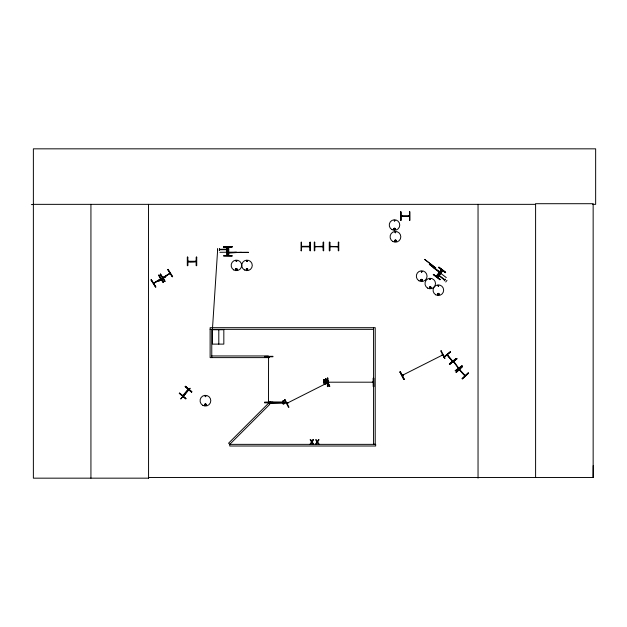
<?xml version="1.0" encoding="UTF-8"?>
<svg xmlns="http://www.w3.org/2000/svg" width="627" height="627" viewBox="0 0 627 627"><rect width="100%" height="100%" fill="white"/><g stroke="black" fill="none" stroke-linecap="round" stroke-linejoin="round"><path stroke-width="0.94" d="M592.719 204.347L595.65 204.347L595.65 148.834L33.372 148.834L33.372 478.166L148.568 478.166L148.489 477.523L593.15 477.523L593.236 465.618M327.466 382.799L326.589 382.893M442.631 354.616L441.933 355.313L442.772 354.874M212.404 329.739L223.831 329.739L223.831 344.113L212.404 344.113L212.404 329.739L217.632 250.063M459.771 370.267C458.274 369.068 461.033 370.001 459.74 370.298M464.999 375.871L464.654 374.977L465.297 375.659M465.242 375.557L459.552 369.538M268.858 356.794L268.536 357.625M268.521 401.452C269.242 400.857 268.066 402.04 268.858 402.221M205.656 396.28L205.201 396.154L205.585 396.444M205.875 396.405C205.068 394.736 204.841 397.557 205.797 396.491M236.16 260.981L236.669 260.91L236.199 261.114M235.87 269.202C236.888 271.272 237.124 267.753 235.979 269.093M246.56 260.981C247.775 259.578 247.265 262.368 246.623 261.091M394.924 220.626C393.458 222.06 394.783 218.878 394.806 220.923M395.01 228.996L394.759 229.435M394.986 232.405C396.201 231.002 395.684 233.793 395.041 232.515M395.935 240.909C394.109 238.997 396.162 242.9 395.582 240.29M421.219 271.742C422.433 270.339 421.924 273.129 421.281 271.852M421.422 271.742L421.908 271.609L421.493 271.852M421.132 279.963C422.982 282.275 421.877 278.364 421.43 279.673M429.785 279.133C431 277.589 430.483 280.81 429.84 279.023M429.989 279.133L430.475 279.007L430.051 279.25M430.804 287.652C429.832 285.41 429.456 289.431 430.757 287.503M437.912 285.661C438.72 287.331 438.947 284.501 437.991 285.575M438.101 285.779L438.579 285.653L438.226 286.006M438.931 294.149C436.854 295.842 439.002 292.01 438.61 294.588M160.959 279.031L153.639 283.161L154.634 282.996M160.081 279.078L160.112 279.454M325.272 383.105L327.02 381.882L325.797 380.134L324.049 381.357L325.272 383.105L325.578 381.388L325.499 381.859M325.578 381.388L325.797 380.134M451.824 360.721L452.263 360.517L451.965 360.878M268.897 357.625L268.481 357.562L268.905 356.975M286.939 403.302L287.072 403.561M402.236 375.377L442.772 354.921L442.011 355.266L442.458 354.655M402.895 374.985L403.09 375.361L402.871 374.946M453.431 361.583L458.345 368.331M438.924 273.56L439.496 273.991L439.895 273.364M227.327 251.035L228.157 250.965L228.189 251.615M459.277 369.679L465.069 375.887L459.372 369.836M236.826 261.091C235.172 262.196 236.888 259.312 236.716 261.279M394.281 220.5L394.689 220.814L394.344 220.469M395.01 240.525L395.198 241.215M437.92 293.898L437.999 294.51M458.682 368.049L457.867 367.508M401.006 215.954L401.836 215.915L401.774 216.331M373.269 382.494L372.328 382.501L373.269 382.196M187.779 261.271L187.802 261.608M301.548 246.333L302.567 246.725M314.738 246.333L315.742 246.725M329.826 246.333L330.844 246.63M337.451 246.63L338.306 246.333M182.77 395.559L183.076 395.864L188.406 389.68M188.406 389.594L188.053 389.367L187.841 390.198M160.747 278.709L153.56 283.208M162.722 277.581L169.995 273.372M169.219 273.403L169.29 273.921M187.661 389.814L187.888 390.284M287.864 403.232L287.597 402.902M438.908 267.173L438.626 267.549L445.374 272.69L445.656 272.314L438.908 267.173L445.632 272.345M436.141 276.319L441.251 269.547M441.573 269.798L436.439 276.546L441.62 269.829M439.919 271.906L440.577 272.4L440.303 272.769L439.637 272.283M437.231 277.15L442.388 270.409M437.325 277.22L442.466 270.472M437.575 277.408L442.717 270.66L437.607 277.432M440.232 279.438L439.942 279.807L433.218 274.634M444.222 280.849L445.507 279.164M445.726 281.993L447.012 280.3M247.21 261.161L246.803 260.848L247.218 261.091M246.67 268.991C246.944 271.569 248.002 267.361 246.536 269.477M395.629 232.593L395.449 232.147L395.386 232.625M438.657 286.077L438.72 285.575M401.899 216.307L401.774 215.86M328.023 382.541L328.673 382.164L327.85 382.494M187.865 261.271L196.259 261.271M187.951 261.608L196.079 261.608M310.028 246.725L301.681 246.725L301.72 246.293M315.687 246.63L315.506 246.293M322.278 246.63L323.226 246.333M323.132 246.63L314.832 246.63L323.226 246.725M329.912 246.333L338.188 246.662M338.251 246.693L329.912 246.63L338.125 246.717M324.567 382.776L325.382 381.804M325.695 381.435L326.51 380.464M179.283 393.403L179.588 393.043L186.015 398.584L185.702 398.944L179.306 393.372M185.443 386.263L185.13 386.616L191.556 392.165L191.862 391.804L185.443 386.263L191.838 391.836M188.461 389.485L182.912 395.911M160.802 279.125L153.717 283.459M456.001 372.164L462.162 366.333L462.483 366.677L456.252 372.438M456.213 372.391L462.405 366.591M468.283 372.861L462.099 378.669L462.42 379.006L468.604 373.206L468.283 372.861L462.138 378.708M268.528 401.39L268.568 402.221M443.877 357.406L450.405 351.99M443.916 357.453L450.437 352.037M447.506 354.772L447.122 355.047L452.451 361.473M447.686 355.728L447.85 355.258M449.371 364.028L455.9 358.605L456.197 358.973L449.669 364.389L449.371 364.028L455.97 358.699M449.645 364.358L456.174 358.942M326.518 382.893L327.333 382.533M327.333 382.917L287.017 403.255L287.691 402.902M247.281 269.79L247.516 269.218M394.148 228.636C396.726 228.973 392.502 229.905 394.634 228.502M430.608 287.864L429.887 287.864M188.084 389.398L182.747 395.653L183.303 395.002M450.045 363.731L456.934 358.785M453.924 362.108L453.713 361.238M453.948 362.296L454.144 361.834M457.773 367.532L458.243 367.453M461.981 365.698L455.108 370.682L455.39 371.066L462.24 366.066L461.966 365.682M150.989 279.995L151.389 279.744M160.575 278.764L160.128 279.556M164.454 276.805L168.585 274.218M170.121 273.403L163.075 277.808M163.443 282.197L158.976 274.987L158.576 275.237L163.098 282.416L163.482 282.174M284.627 399.885L285.042 399.665M287.15 403.522L287.832 403.161M329.363 386.428L329.778 386.208L325.86 378.684L325.437 378.904L329.363 386.428L325.491 378.88M399.924 371.968L400.339 371.748L404.266 379.264L403.851 379.484L399.924 371.968L403.882 379.468M402.989 374.977L402.369 375.636M402.448 375.597L403.13 375.244M322.458 246.293L322.27 246.725M163.326 277.095L163.749 277.283M227.499 250.949L227.444 251.686L228.157 251.678M324.12 382.141L325.311 381.702M325.766 381.537L326.957 381.106M269.477 403.036L270.245 402.847M401.186 215.907L409.4 215.9L408.726 216.244M409.313 216.284L401.147 216.252M328.611 382.533L328.611 382.109M188.539 261.655L188.633 261.193L188.774 261.655M309.26 246.293L309.048 246.725L310.028 246.333M309.973 246.693L301.548 246.63M447.325 354.694L452.694 361.152M408.726 215.821L408.726 216.291M246.897 268.858L247.383 268.991M189.652 261.851L194.527 261.804M232.006 246.991L223.518 247.101L223.518 246.654L231.998 246.576L232.006 247.046M223.518 246.693L231.998 246.615M223.518 247.007L232.006 246.928M219.505 249.272L226.574 249.209L226.582 249.695L219.513 249.758M226.574 249.334L228.675 249.319M226.582 249.57L228.675 249.554M227.327 250.863L228.267 251.027M227.327 251.215L228.267 251.208M227.327 251.451L228.275 251.443M227.335 251.803L228.275 251.795M219.865 252.297L236.481 252.156M227.554 252.799L241.458 252.383L227.554 252.893M223.596 255.722L232.084 256.004L232.076 255.534M223.596 256.035L232.084 255.965M400.512 211.863L400.982 211.863L401.037 220.343L400.567 220.343L400.551 211.863M409.517 220.289L409.987 220.289L409.893 211.801L409.462 211.808L409.517 220.289L409.58 211.808M264.469 356.395L272.949 356.301L272.957 356.771L264.469 356.826M328.697 382.196L327.937 382.196L373.183 382.196L372.414 382.204M327.937 382.494L328.705 382.486M372.414 382.501L373.183 382.494M373.77 386.585L373.292 386.585L373.245 378.105L373.716 378.105L373.77 386.585L373.676 378.105M264.476 402.362L270.127 402.268M264.476 402.675L269.187 402.652L264.476 402.722L264.476 402.244L272.957 402.213M401.241 216.339L402.032 216.244M31.35 204.582L33.372 204.574M33.372 204.347L535.599 204.347M301.548 242.241L301.07 242.241L301.109 250.722M310.028 242.241L310.498 242.241L310.459 250.722L310.028 250.722L310.028 242.241L310.146 250.722M314.738 242.241L314.268 242.241L314.268 250.722L314.738 250.722L314.683 242.241M329.708 250.722L329.763 242.241L329.826 250.722L329.347 250.722L329.347 242.241L329.826 242.241M301.634 246.333L309.91 246.301M301.07 250.722L301.548 250.722L301.485 242.241L301.422 250.722M187.779 257.172L187.301 257.172L187.301 265.66L187.779 265.66L187.716 257.172M189.652 261.53L194.527 261.53M210.123 329.34L373.567 329.34M211.769 355.964L268.325 355.964L268.325 357.617L210.123 357.617L210.123 327.686L375.22 327.686L375.22 444.19L373.567 444.19L373.567 327.686M282.957 400.833L283.819 400.841M282.895 400.951L283.882 400.959M282.918 401.539L283.851 401.546M283.036 403.224L283.96 403.232M282.996 403.812L283.992 403.819M283.059 403.929L283.929 403.937M438.359 293.648L438.845 294.016M205.578 404.094C203.634 405.348 206.894 405.018 205.789 404.29M324.049 381.357L325.303 381.577M325.774 381.663L327.02 381.882M323.046 246.293L314.738 246.63M195.428 261.592L195.491 261.177L195.279 261.655M285.7 403.036L284.768 402.667M205.295 405.144L204.919 404.65M438.657 267.502L445.405 272.643M440.522 272.471L429.283 264.28L440.35 272.706M433.077 267.517L446.291 277.581M439.339 272.831L440.091 273.403M439.127 273.113L439.872 273.685M438.978 273.301L439.731 273.866M438.767 273.576L439.519 274.148M445.013 279.814L439.394 275.527L439.096 275.911L444.723 280.198M439.315 275.629L437.505 274.54L439.174 275.817M433.445 274.344L440.193 279.485L433.414 274.391M421.43 280.551L421.179 280.112M324.378 380.652L325.35 381.467M325.719 381.78L326.691 382.595M185.208 386.53L191.596 392.118M179.51 393.129L185.937 398.67M453.799 361.356L458.603 368.025M459.34 369.742L465.022 375.8M450.476 352.076L450.178 351.716L443.65 357.139L443.947 357.5M448.329 356.308L451.44 360.055M167.84 269.539L172.347 276.734M160.504 274.14L165.003 281.327M158.678 275.175L163.13 282.393M151.373 279.752L155.841 286.962L155.496 287.182L151.021 279.971M151.287 279.807L155.794 286.994M400.285 371.772L404.164 379.319M325.821 378.708L329.747 386.224M285.026 399.681L288.969 407.189L288.545 407.409L284.658 399.869M325.021 380.205L325.452 381.396M325.617 381.851L326.056 383.042M268.474 402.048L268.568 356.888L268.568 357.656M196.267 261.655L187.912 261.835M228.706 247.077L228.777 255.557M228.353 247.077L228.306 255.565M227.366 255.573L227.233 247.093L227.248 255.573M226.817 247.093L226.935 255.573M219.497 248.457L219.521 250.573M217.616 248.472L217.632 250.588M400.919 211.863L400.919 220.343M373.363 378.105L373.355 386.585M327.702 378.105L327.756 386.593M268.858 356.888L268.865 357.649M268.858 401.366L268.858 402.134M593.15 477.523L593.15 203.704L535.599 203.704L535.599 477.523M478.04 204.347L478.04 478.166M338.423 242.241L338.423 250.722M329.387 242.241L329.387 250.722M323.281 242.241L323.344 250.722M314.621 242.241L314.621 250.722M218.799 329.739L218.799 344.113M211.769 329.34L211.769 357.617M196.376 257.172L196.322 265.66M187.661 257.172L187.661 265.66M148.481 204.347L148.568 478.166M90.931 204.347L90.931 478.166M270.543 401.923L270.535 402.667L284.634 402.761L284.642 402.025L270.543 401.923M204.692 404.454C205.625 407.37 206.957 402.393 204.692 404.454M235.681 269.155C236.622 272.071 237.954 267.094 235.681 269.155M246.286 269.155C247.226 272.071 248.558 267.094 246.286 269.155M393.764 228.8C394.704 231.716 396.037 226.739 393.764 228.8M394.712 240.58C395.645 243.495 396.977 238.519 394.712 240.58M420.952 279.916C421.885 282.832 423.217 277.855 420.952 279.916M429.511 287.307C430.443 290.223 431.776 285.246 429.511 287.307M437.622 293.953C438.555 296.869 439.888 291.892 437.622 293.953M312.936 439.715L311.854 441.471L310.78 439.715L310.099 439.715L311.478 441.949L310.059 444.19L310.702 444.19L311.815 442.403L312.904 444.19L313.586 444.19L312.183 441.925L313.586 439.715L312.936 439.715M318.445 439.715L317.356 441.471L316.282 439.715L315.608 439.715L316.988 441.949L315.561 444.19L316.204 444.19L317.317 442.403L318.406 444.19L319.096 444.19L317.685 441.925L319.088 439.715L318.445 439.715M424.636 259.382L435.726 267.948L424.636 259.382M188.641 389.657L183.217 396.005L188.641 389.657M190.028 388.285L180.835 398.858L190.028 388.285M268.575 403.2L228.581 443.187L229.748 444.355L375.667 444.355L375.667 446.009L229.748 446.009L229.748 444.355L269.743 404.368L268.575 403.2M323.728 379.672C321.306 390.597 334.842 378.081 323.728 379.672M456.691 358.448L449.833 363.448L450.115 363.825L456.965 358.832L456.691 358.448M160.551 274.109L160.151 274.36L164.658 281.547L165.058 281.296L160.536 274.117M168.138 269.359L167.738 269.602L172.245 276.797L172.644 276.546L168.138 269.359M165.787 276.679L158.733 281.147L165.787 276.679M441.157 350.767L440.734 350.987L444.661 358.503L445.084 358.283L441.157 350.767M327.819 378.105L327.349 378.105L327.404 386.593L327.874 386.585L327.764 378.105M323.697 242.241L323.226 242.241L323.242 250.722L323.697 250.722L323.657 242.241M338.776 242.241L338.306 242.241L338.306 250.722L338.776 250.722L338.737 242.241M248.535 252.32L234.529 252.415L248.535 252.415M196.729 257.172L196.259 257.172L196.259 265.66L196.729 265.66L196.729 257.172M285.881 402.667L269.296 403.036L285.881 402.667M392.768 241.458A5.369 5.369 0 0 0 400.81 236.81A5.369 5.369 0 0 0 392.768 232.162A5.369 5.369 0 0 0 392.768 241.458M394.869 241.356A0.823 0.823 0 0 0 396.24 240.987A0.823 0.823 0 0 0 395.237 239.984A0.823 0.823 0 0 0 394.869 241.356M391.875 229.584A5.259 5.259 0 0 0 399.767 225.03A5.259 5.259 0 0 0 391.875 220.477A5.259 5.259 0 0 0 391.875 229.584M393.928 229.576A0.823 0.823 0 0 0 395.3 229.208A0.823 0.823 0 0 0 394.289 228.204A0.823 0.823 0 0 0 393.928 229.576M202.748 405.332A5.369 5.369 0 0 0 210.797 400.684A5.369 5.369 0 0 0 202.748 396.037A5.369 5.369 0 0 0 202.748 405.332M205.021 405.363A0.823 0.823 0 0 0 206.252 404.65A0.823 0.823 0 0 0 205.021 403.937A0.823 0.823 0 0 0 205.021 405.363M435.71 294.776A5.298 5.298 0 0 0 443.657 290.183A5.298 5.298 0 0 0 435.71 285.591A5.298 5.298 0 0 0 435.71 294.776M437.779 294.729A0.823 0.823 0 0 0 439.151 294.361A0.823 0.823 0 0 0 438.148 293.358A0.823 0.823 0 0 0 437.779 294.729M427.622 288.091A5.259 5.259 0 0 0 435.506 283.537A5.259 5.259 0 0 0 427.622 278.984A5.259 5.259 0 0 0 427.622 288.091M429.84 288.216A0.823 0.823 0 0 0 431.07 287.503A0.823 0.823 0 0 0 429.84 286.79A0.823 0.823 0 0 0 429.84 288.216M419.001 280.794A5.369 5.369 0 0 0 427.05 276.146A5.369 5.369 0 0 0 419.001 271.499A5.369 5.369 0 0 0 419.001 280.794M421.273 280.818A0.823 0.823 0 0 0 422.504 280.112A0.823 0.823 0 0 0 421.273 279.399A0.823 0.823 0 0 0 421.273 280.818M233.793 269.939A5.259 5.259 0 0 0 241.677 265.386A5.259 5.259 0 0 0 233.793 260.832A5.259 5.259 0 0 0 233.793 269.939M236.011 270.057A0.823 0.823 0 0 0 237.241 269.351A0.823 0.823 0 0 0 236.011 268.638A0.823 0.823 0 0 0 236.011 270.057M244.397 269.939A5.259 5.259 0 0 0 252.281 265.386A5.259 5.259 0 0 0 244.397 260.832A5.259 5.259 0 0 0 244.397 269.939M246.615 270.057A0.823 0.823 0 0 0 247.845 269.351A0.823 0.823 0 0 0 246.615 268.638A0.823 0.823 0 0 0 246.615 270.057"/></g></svg>
